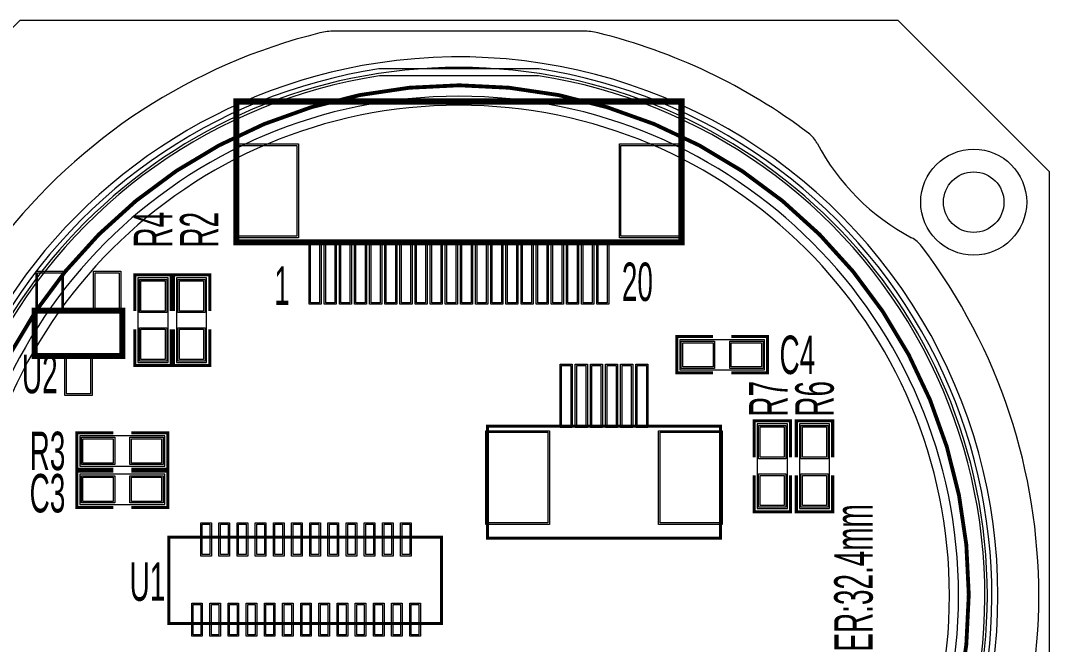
# Model space of a CAD drawing. Header units: millimetres. Extents: x 0 to 240, y 0 to 160.
# Drawn here: x 120.98 to 154.96, y 93.54 to 114.16 of the extents above; entities that cross this region are included whole.
import ezdxf

# ---------------------------------------------------------------- set-up
doc = ezdxf.new("R2010")
doc.units = ezdxf.units.MM
for name, color, linetype in [('BG_OUTLINE', 254, 'Continuous'), ('BG_SILKSCREEN_TOP', 7, 'Continuous'), ('PG_ASSEMBLY_BOTTOM', 12, 'Continuous'), ('PG_ASSEMBLY_TOP', 111, 'Continuous'), ('PG_SILKSCREEN_BOTTOM', 2, 'Continuous'), ('PG_SILKSCREEN_TOP', 7, 'Continuous'), ('PIN_PASTEMASK_TOP', 85, 'Continuous'), ('PIN_SOLDERMASK_TOP', 85, 'Continuous'), ('PIN_TOP', 80, 'Continuous'), ('RD_SILKSCREEN_TOP', 7, 'Continuous')]:
    doc.layers.add(name, color=color, linetype=linetype)
doc.styles.get("Standard").update_dxf_attribs({"font": 'arial.ttf'})

msp = doc.modelspace()

# ---------------------------------------------------------------- linework, layer by layer
at = {"color": 6, "linetype": 'Continuous', "lineweight": 0}
for radius in [1.75, 1]:
    msp.add_circle((152.459, 108.158), radius, dxfattribs=at)
at = {"layer": 'BG_OUTLINE', "color": 5, "lineweight": 0}
msp.add_lwpolyline([(120.959, 74.158), (125.959, 74.158), (126.959, 75.158), (126.959, 79.158), (143.959, 79.158), (143.959, 75.158), (144.959, 74.158), (149.959, 74.158), (154.959, 79.158), (154.959, 109.158), (149.959, 114.158), (120.959, 114.158), (115.959, 109.158), (115.959, 79.158), (120.959, 74.158)], dxfattribs=at)
at = {"layer": 'BG_SILKSCREEN_TOP', "lineweight": 0}
msp.add_lwpolyline([(152.296, 95.189, 0.127, 0.127, 1), (118.636, 95.189, 0.127, 0.127, 1), (152.296, 95.189, 0.127, 0.127, 0)], format="xyseb", dxfattribs=at)
at = {"layer": 'PG_ASSEMBLY_BOTTOM', "lineweight": 0}
msp.add_lwpolyline([(151.659, 95.158, 1), (119.259, 95.158, 1)], format="xyb", close=True, dxfattribs=at)
at = {"layer": 'PG_ASSEMBLY_TOP', "lineweight": 0}
for points in [[(142.809, 111.483), (128.109, 111.483), (128.109, 106.833)], [(124.857, 105.657), (124.857, 102.857), (125.857, 102.857), (125.857, 105.657), (124.857, 105.657)], [(127.127, 102.857), (127.127, 105.657), (126.127, 105.657), (126.127, 102.857), (127.127, 102.857)], [(124.343, 104.575), (121.443, 104.575), (121.443, 103.075), (124.343, 103.075), (124.343, 104.575)], [(142.753, 102.614), (145.553, 102.614), (145.553, 103.614), (142.753, 103.614), (142.753, 102.614)], [(146.304, 98.031), (146.304, 100.831), (145.304, 100.831), (145.304, 98.031), (146.304, 98.031)], [(147.701, 98.031), (147.701, 100.831), (146.701, 100.831), (146.701, 98.031), (147.701, 98.031)], [(122.941, 99.439), (125.741, 99.439), (125.741, 100.439), (122.941, 100.439), (122.941, 99.439)], [(125.741, 99.169), (122.941, 99.169), (122.941, 98.169), (125.741, 98.169), (125.741, 99.169)]]:
    msp.add_lwpolyline(points, dxfattribs=at)
at = {"layer": 'PG_SILKSCREEN_BOTTOM', "lineweight": 0}
for points in [[(130.869, 113.749, 0.169708), (120.288, 106.843)], [(131.348, 113.808, 0.060589), (130.869, 113.749)], [(140.05, 113.749, 0.060589), (139.57, 113.808)], [(147.004, 110.436, 0.101604), (140.05, 113.749)], [(151.564, 87.576, 0.600009), (132.783, 112.755)], [(132.783, 112.755, 0.501661), (119.355, 87.576)], [(132.814, 112.558, 0.501661), (119.536, 87.661)], [(152.909, 95.158, 1), (118.009, 95.158, 1), (152.909, 95.158)], [(151.383, 87.661, 0.501661), (138.105, 112.558)], [(132.832, 112.328, 0.501372), (119.743, 87.759)], [(151.174, 87.759, 0.501385), (138.085, 112.328)], [(151.959, 95.158, 1), (118.959, 95.158, 1), (151.959, 95.158)], [(151.659, 95.158, 1), (119.259, 95.158, 1), (151.659, 95.158)], [(147.285, 110.106, 0.109718), (147.004, 110.436)], [(147.285, 110.106, 0.150531), (150.408, 106.984)], [(150.738, 106.702, 0.109718), (150.408, 106.984)], [(150.738, 83.613, 0.335328), (150.738, 106.702)]]:
    msp.add_lwpolyline(points, format="xyb", dxfattribs=at)
for points in [[(139.57, 113.808), (131.348, 113.808)], [(138.105, 112.558), (132.814, 112.558)], [(138.085, 112.328), (132.832, 112.328)]]:
    msp.add_lwpolyline(points, dxfattribs=at)
at = {"layer": 'PG_SILKSCREEN_TOP', "lineweight": 0}
for points in [[(128.109, 106.833, 0.2, 0.2, 0), (128.109, 111.483, 0.2, 0.2, 0), (142.809, 111.483, 0.2, 0.2, 0), (142.809, 106.833, 0.2, 0.2, 0), (128.109, 106.833, 0.2, 0.2, 0)], [(125.957, 104.557, 0.1, 0.1, 0), (125.957, 105.757, 0.1, 0.1, 0), (124.757, 105.757, 0.1, 0.1, 0), (124.757, 104.557, 0.1, 0.1, 0)], [(126.027, 104.557, 0.1, 0.1, 0), (126.027, 105.757, 0.1, 0.1, 0), (127.227, 105.757, 0.1, 0.1, 0), (127.227, 104.557, 0.1, 0.1, 0)], [(124.343, 104.575, 0.2, 0.2, 0), (121.443, 104.575, 0.2, 0.2, 0), (121.443, 103.075, 0.2, 0.2, 0), (124.343, 103.075, 0.2, 0.2, 0), (124.343, 104.575, 0.2, 0.2, 0)], [(125.957, 103.957, 0.1, 0.1, 0), (125.957, 102.757, 0.1, 0.1, 0), (124.757, 102.757, 0.1, 0.1, 0), (124.757, 103.957, 0.1, 0.1, 0)], [(126.027, 103.957, 0.1, 0.1, 0), (126.027, 102.757, 0.1, 0.1, 0), (127.227, 102.757, 0.1, 0.1, 0), (127.227, 103.957, 0.1, 0.1, 0)], [(143.853, 103.714, 0.1, 0.1, 0), (142.653, 103.714, 0.1, 0.1, 0), (142.653, 102.514, 0.1, 0.1, 0), (143.853, 102.514, 0.1, 0.1, 0)], [(144.453, 103.714, 0.1, 0.1, 0), (145.653, 103.714, 0.1, 0.1, 0), (145.653, 102.514, 0.1, 0.1, 0), (144.453, 102.514, 0.1, 0.1, 0)], [(145.204, 99.731, 0.1, 0.1, 0), (145.204, 100.931, 0.1, 0.1, 0), (146.404, 100.931, 0.1, 0.1, 0), (146.404, 99.731, 0.1, 0.1, 0)], [(146.601, 99.731, 0.1, 0.1, 0), (146.601, 100.931, 0.1, 0.1, 0), (147.801, 100.931, 0.1, 0.1, 0), (147.801, 99.731, 0.1, 0.1, 0)], [(124.041, 100.539, 0.1, 0.1, 0), (122.841, 100.539, 0.1, 0.1, 0), (122.841, 99.339, 0.1, 0.1, 0), (124.041, 99.339, 0.1, 0.1, 0)], [(124.641, 100.539, 0.1, 0.1, 0), (125.841, 100.539, 0.1, 0.1, 0), (125.841, 99.339, 0.1, 0.1, 0), (124.641, 99.339, 0.1, 0.1, 0)], [(136.399, 100.758, 0.1, 0.1, 0), (136.399, 97.058, 0.1, 0.1, 0), (144.099, 97.058, 0.1, 0.1, 0), (144.099, 100.758, 0.1, 0.1, 0), (136.399, 100.758, 0.1, 0.1, 0)], [(124.041, 98.069, 0.1, 0.1, 0), (122.841, 98.069, 0.1, 0.1, 0), (122.841, 99.269, 0.1, 0.1, 0), (124.041, 99.269, 0.1, 0.1, 0)], [(124.641, 98.069, 0.1, 0.1, 0), (125.841, 98.069, 0.1, 0.1, 0), (125.841, 99.269, 0.1, 0.1, 0), (124.641, 99.269, 0.1, 0.1, 0)], [(145.204, 99.131, 0.1, 0.1, 0), (145.204, 97.931, 0.1, 0.1, 0), (146.404, 97.931, 0.1, 0.1, 0), (146.404, 99.131, 0.1, 0.1, 0)], [(146.601, 99.131, 0.1, 0.1, 0), (146.601, 97.931, 0.1, 0.1, 0), (147.801, 97.931, 0.1, 0.1, 0), (147.801, 99.131, 0.1, 0.1, 0)], [(125.879, 97.088, 0.1, 0.1, 0), (134.879, 97.088, 0.1, 0.1, 0), (134.879, 94.238, 0.1, 0.1, 0), (125.879, 94.238, 0.1, 0.1, 0), (125.879, 97.088, 0.1, 0.1, 0)]]:
    msp.add_lwpolyline(points, format="xyseb", dxfattribs=at)
at = {"layer": 'PIN_PASTEMASK_TOP', "lineweight": 0}
for points in [[(128.109, 107.033), (128.109, 110.032), (130.109, 110.032), (130.109, 107.033)], [(140.809, 107.033), (140.809, 110.032), (142.809, 110.032), (142.809, 107.033)], [(130.559, 104.833), (130.559, 106.833), (130.859, 106.833), (130.859, 104.833)], [(131.059, 104.833), (131.059, 106.833), (131.359, 106.833), (131.359, 104.833)], [(131.559, 104.833), (131.559, 106.833), (131.859, 106.833), (131.859, 104.833)], [(132.059, 104.833), (132.059, 106.833), (132.359, 106.833), (132.359, 104.833)], [(132.559, 104.833), (132.559, 106.833), (132.859, 106.833), (132.859, 104.833)], [(133.059, 104.833), (133.059, 106.833), (133.359, 106.833), (133.359, 104.833)], [(133.559, 104.833), (133.559, 106.833), (133.859, 106.833), (133.859, 104.833)], [(134.059, 104.833), (134.059, 106.833), (134.359, 106.833), (134.359, 104.833)], [(134.559, 104.833), (134.559, 106.833), (134.859, 106.833), (134.859, 104.833)], [(135.059, 104.833), (135.059, 106.833), (135.359, 106.833), (135.359, 104.833)], [(135.559, 104.833), (135.559, 106.833), (135.859, 106.833), (135.859, 104.833)], [(136.059, 104.833), (136.059, 106.833), (136.359, 106.833), (136.359, 104.833)], [(136.559, 104.833), (136.559, 106.833), (136.859, 106.833), (136.859, 104.833)], [(137.059, 104.833), (137.059, 106.833), (137.359, 106.833), (137.359, 104.833)], [(137.559, 104.833), (137.559, 106.833), (137.859, 106.833), (137.859, 104.833)], [(138.059, 104.833), (138.059, 106.833), (138.359, 106.833), (138.359, 104.833)], [(138.559, 104.833), (138.559, 106.833), (138.859, 106.833), (138.859, 104.833)], [(139.059, 104.833), (139.059, 106.833), (139.359, 106.833), (139.359, 104.833)], [(139.559, 104.833), (139.559, 106.833), (139.859, 106.833), (139.859, 104.833)], [(140.059, 104.833), (140.059, 106.833), (140.359, 106.833), (140.359, 104.833)], [(122.343, 105.825), (122.343, 104.625), (121.543, 104.625), (121.543, 105.825)], [(124.243, 105.825), (124.243, 104.625), (123.443, 104.625), (123.443, 105.825)], [(124.957, 105.557), (125.757, 105.557), (125.757, 104.557), (124.957, 104.557)], [(127.027, 104.557), (126.227, 104.557), (126.227, 105.557), (127.027, 105.557)], [(124.957, 103.957), (125.757, 103.957), (125.757, 102.957), (124.957, 102.957)], [(127.027, 102.957), (126.227, 102.957), (126.227, 103.957), (127.027, 103.957)], [(142.853, 102.714), (142.853, 103.514), (143.853, 103.514), (143.853, 102.714)], [(144.453, 102.714), (144.453, 103.514), (145.453, 103.514), (145.453, 102.714)], [(123.293, 103.025), (123.293, 101.825), (122.493, 101.825), (122.493, 103.025)], [(138.849, 100.758), (138.849, 102.758), (139.149, 102.758), (139.149, 100.758)], [(139.349, 100.758), (139.349, 102.758), (139.649, 102.758), (139.649, 100.758)], [(139.849, 100.758), (139.849, 102.758), (140.149, 102.758), (140.149, 100.758)], [(140.349, 100.758), (140.349, 102.758), (140.649, 102.758), (140.649, 100.758)], [(140.849, 100.758), (140.849, 102.758), (141.149, 102.758), (141.149, 100.758)], [(141.349, 100.758), (141.349, 102.758), (141.649, 102.758), (141.649, 100.758)], [(146.204, 99.731), (145.404, 99.731), (145.404, 100.731), (146.204, 100.731)], [(147.601, 99.731), (146.801, 99.731), (146.801, 100.731), (147.601, 100.731)], [(123.041, 99.539), (123.041, 100.339), (124.041, 100.339), (124.041, 99.539)], [(124.641, 99.539), (124.641, 100.339), (125.641, 100.339), (125.641, 99.539)], [(136.399, 97.558), (136.399, 100.558), (138.399, 100.558), (138.399, 97.558)], [(142.099, 97.558), (142.099, 100.558), (144.099, 100.558), (144.099, 97.558)], [(124.041, 99.069), (124.041, 98.269), (123.041, 98.269), (123.041, 99.069)], [(125.641, 99.069), (125.641, 98.269), (124.641, 98.269), (124.641, 99.069)], [(146.204, 98.131), (145.404, 98.131), (145.404, 99.131), (146.204, 99.131)], [(147.601, 98.131), (146.801, 98.131), (146.801, 99.131), (147.601, 99.131)], [(126.984, 96.513), (126.984, 97.513), (127.234, 97.513), (127.234, 96.513)], [(127.584, 96.513), (127.584, 97.513), (127.834, 97.513), (127.834, 96.513)], [(128.184, 96.513), (128.184, 97.513), (128.434, 97.513), (128.434, 96.513)], [(128.784, 96.513), (128.784, 97.513), (129.034, 97.513), (129.034, 96.513)], [(129.384, 96.513), (129.384, 97.513), (129.634, 97.513), (129.634, 96.513)], [(129.984, 96.513), (129.984, 97.513), (130.234, 97.513), (130.234, 96.513)], [(130.584, 96.513), (130.584, 97.513), (130.834, 97.513), (130.834, 96.513)], [(131.184, 96.513), (131.184, 97.513), (131.434, 97.513), (131.434, 96.513)], [(131.784, 96.513), (131.784, 97.513), (132.034, 97.513), (132.034, 96.513)], [(132.384, 96.513), (132.384, 97.513), (132.634, 97.513), (132.634, 96.513)], [(132.984, 96.513), (132.984, 97.513), (133.234, 97.513), (133.234, 96.513)], [(133.584, 96.513), (133.584, 97.513), (133.834, 97.513), (133.834, 96.513)], [(126.684, 93.863), (126.684, 94.863), (126.934, 94.863), (126.934, 93.863)], [(127.284, 93.863), (127.284, 94.863), (127.534, 94.863), (127.534, 93.863)], [(127.884, 93.863), (127.884, 94.863), (128.134, 94.863), (128.134, 93.863)], [(128.484, 93.863), (128.484, 94.863), (128.734, 94.863), (128.734, 93.863)], [(129.084, 93.863), (129.084, 94.863), (129.334, 94.863), (129.334, 93.863)], [(129.684, 93.863), (129.684, 94.863), (129.934, 94.863), (129.934, 93.863)], [(130.284, 93.863), (130.284, 94.863), (130.534, 94.863), (130.534, 93.863)], [(130.884, 93.863), (130.884, 94.863), (131.134, 94.863), (131.134, 93.863)], [(131.484, 93.863), (131.484, 94.863), (131.734, 94.863), (131.734, 93.863)], [(132.084, 93.863), (132.084, 94.863), (132.334, 94.863), (132.334, 93.863)], [(132.684, 93.863), (132.684, 94.863), (132.934, 94.863), (132.934, 93.863)], [(133.284, 93.863), (133.284, 94.863), (133.534, 94.863), (133.534, 93.863)], [(133.884, 93.863), (133.884, 94.863), (134.134, 94.863), (134.134, 93.863)]]:
    msp.add_lwpolyline(points, close=True, dxfattribs=at)
at = {"layer": 'PIN_SOLDERMASK_TOP', "lineweight": 0}
for points in [[(128.059, 106.982), (128.059, 110.082), (130.159, 110.082), (130.159, 106.982)], [(140.759, 106.982), (140.759, 110.082), (142.859, 110.082), (142.859, 106.982)], [(130.509, 104.782), (130.509, 106.883), (130.909, 106.883), (130.909, 104.782)], [(131.009, 104.782), (131.009, 106.883), (131.409, 106.883), (131.409, 104.782)], [(131.509, 104.782), (131.509, 106.883), (131.909, 106.883), (131.909, 104.782)], [(132.009, 104.782), (132.009, 106.883), (132.409, 106.883), (132.409, 104.782)], [(132.509, 104.782), (132.509, 106.883), (132.909, 106.883), (132.909, 104.782)], [(133.009, 104.782), (133.009, 106.883), (133.409, 106.883), (133.409, 104.782)], [(133.509, 104.782), (133.509, 106.883), (133.909, 106.883), (133.909, 104.782)], [(134.009, 104.782), (134.009, 106.883), (134.409, 106.883), (134.409, 104.782)], [(134.509, 104.782), (134.509, 106.883), (134.909, 106.883), (134.909, 104.782)], [(135.009, 104.782), (135.009, 106.883), (135.409, 106.883), (135.409, 104.782)], [(135.509, 104.782), (135.509, 106.883), (135.909, 106.883), (135.909, 104.782)], [(136.009, 104.782), (136.009, 106.883), (136.409, 106.883), (136.409, 104.782)], [(136.509, 104.782), (136.509, 106.883), (136.909, 106.883), (136.909, 104.782)], [(137.009, 104.782), (137.009, 106.883), (137.409, 106.883), (137.409, 104.782)], [(137.509, 104.782), (137.509, 106.883), (137.909, 106.883), (137.909, 104.782)], [(138.009, 104.782), (138.009, 106.883), (138.409, 106.883), (138.409, 104.782)], [(138.509, 104.782), (138.509, 106.883), (138.909, 106.883), (138.909, 104.782)], [(139.009, 104.782), (139.009, 106.883), (139.409, 106.883), (139.409, 104.782)], [(139.509, 104.782), (139.509, 106.883), (139.909, 106.883), (139.909, 104.782)], [(140.009, 104.782), (140.009, 106.883), (140.409, 106.883), (140.409, 104.782)], [(122.393, 105.875), (122.393, 104.575), (121.493, 104.575), (121.493, 105.875)], [(124.293, 105.875), (124.293, 104.575), (123.393, 104.575), (123.393, 105.875)], [(124.907, 105.607), (125.807, 105.607), (125.807, 104.507), (124.907, 104.507)], [(127.077, 104.507), (126.177, 104.507), (126.177, 105.607), (127.077, 105.607)], [(124.907, 104.007), (125.807, 104.007), (125.807, 102.907), (124.907, 102.907)], [(127.077, 102.907), (126.177, 102.907), (126.177, 104.007), (127.077, 104.007)], [(142.803, 102.664), (142.803, 103.563), (143.903, 103.563), (143.903, 102.664)], [(144.403, 102.664), (144.403, 103.563), (145.503, 103.563), (145.503, 102.664)], [(123.343, 103.075), (123.343, 101.775), (122.443, 101.775), (122.443, 103.075)], [(138.799, 100.707), (138.799, 102.808), (139.199, 102.808), (139.199, 100.707)], [(139.299, 100.707), (139.299, 102.808), (139.699, 102.808), (139.699, 100.707)], [(139.799, 100.707), (139.799, 102.808), (140.199, 102.808), (140.199, 100.707)], [(140.299, 100.707), (140.299, 102.808), (140.699, 102.808), (140.699, 100.707)], [(140.799, 100.707), (140.799, 102.808), (141.199, 102.808), (141.199, 100.707)], [(141.299, 100.707), (141.299, 102.808), (141.699, 102.808), (141.699, 100.707)], [(136.349, 97.508), (136.349, 100.607), (138.449, 100.607), (138.449, 97.508)], [(142.049, 97.508), (142.049, 100.607), (144.149, 100.607), (144.149, 97.508)], [(146.254, 99.681), (145.354, 99.681), (145.354, 100.781), (146.254, 100.781)], [(147.651, 99.681), (146.751, 99.681), (146.751, 100.781), (147.651, 100.781)], [(122.991, 99.489), (122.991, 100.388), (124.091, 100.388), (124.091, 99.489)], [(124.591, 99.489), (124.591, 100.388), (125.691, 100.388), (125.691, 99.489)], [(124.091, 99.119), (124.091, 98.219), (122.991, 98.219), (122.991, 99.119)], [(125.691, 99.119), (125.691, 98.219), (124.591, 98.219), (124.591, 99.119)], [(146.254, 98.081), (145.354, 98.081), (145.354, 99.181), (146.254, 99.181)], [(147.651, 98.081), (146.751, 98.081), (146.751, 99.181), (147.651, 99.181)], [(126.934, 96.462), (126.934, 97.562), (127.284, 97.562), (127.284, 96.462)], [(127.534, 96.462), (127.534, 97.562), (127.884, 97.562), (127.884, 96.462)], [(128.134, 96.462), (128.134, 97.562), (128.484, 97.562), (128.484, 96.462)], [(128.734, 96.462), (128.734, 97.562), (129.084, 97.562), (129.084, 96.462)], [(129.334, 96.462), (129.334, 97.562), (129.684, 97.562), (129.684, 96.462)], [(129.934, 96.462), (129.934, 97.562), (130.284, 97.562), (130.284, 96.462)], [(130.534, 96.462), (130.534, 97.562), (130.884, 97.562), (130.884, 96.462)], [(131.134, 96.462), (131.134, 97.562), (131.484, 97.562), (131.484, 96.462)], [(131.734, 96.462), (131.734, 97.562), (132.084, 97.562), (132.084, 96.462)], [(132.334, 96.462), (132.334, 97.562), (132.684, 97.562), (132.684, 96.462)], [(132.934, 96.462), (132.934, 97.562), (133.284, 97.562), (133.284, 96.462)], [(133.534, 96.462), (133.534, 97.562), (133.884, 97.562), (133.884, 96.462)], [(126.634, 93.813), (126.634, 94.913), (126.984, 94.913), (126.984, 93.813)], [(127.234, 93.813), (127.234, 94.913), (127.584, 94.913), (127.584, 93.813)], [(127.834, 93.813), (127.834, 94.913), (128.184, 94.913), (128.184, 93.813)], [(128.434, 93.813), (128.434, 94.913), (128.784, 94.913), (128.784, 93.813)], [(129.034, 93.813), (129.034, 94.913), (129.384, 94.913), (129.384, 93.813)], [(129.634, 93.813), (129.634, 94.913), (129.984, 94.913), (129.984, 93.813)], [(130.234, 93.813), (130.234, 94.913), (130.584, 94.913), (130.584, 93.813)], [(130.834, 93.813), (130.834, 94.913), (131.184, 94.913), (131.184, 93.813)], [(131.434, 93.813), (131.434, 94.913), (131.784, 94.913), (131.784, 93.813)], [(132.034, 93.813), (132.034, 94.913), (132.384, 94.913), (132.384, 93.813)], [(132.634, 93.813), (132.634, 94.913), (132.984, 94.913), (132.984, 93.813)], [(133.234, 93.813), (133.234, 94.913), (133.584, 94.913), (133.584, 93.813)], [(133.834, 93.813), (133.834, 94.913), (134.184, 94.913), (134.184, 93.813)]]:
    msp.add_lwpolyline(points, close=True, dxfattribs=at)
at = {"layer": 'PIN_TOP', "lineweight": 0}
for points in [[(128.109, 107.033), (128.109, 110.032), (130.109, 110.032), (130.109, 107.033)], [(140.809, 107.033), (140.809, 110.032), (142.809, 110.032), (142.809, 107.033)], [(130.559, 104.833), (130.559, 106.833), (130.859, 106.833), (130.859, 104.833)], [(131.059, 104.833), (131.059, 106.833), (131.359, 106.833), (131.359, 104.833)], [(131.559, 104.833), (131.559, 106.833), (131.859, 106.833), (131.859, 104.833)], [(132.059, 104.833), (132.059, 106.833), (132.359, 106.833), (132.359, 104.833)], [(132.559, 104.833), (132.559, 106.833), (132.859, 106.833), (132.859, 104.833)], [(133.059, 104.833), (133.059, 106.833), (133.359, 106.833), (133.359, 104.833)], [(133.559, 104.833), (133.559, 106.833), (133.859, 106.833), (133.859, 104.833)], [(134.059, 104.833), (134.059, 106.833), (134.359, 106.833), (134.359, 104.833)], [(134.559, 104.833), (134.559, 106.833), (134.859, 106.833), (134.859, 104.833)], [(135.059, 104.833), (135.059, 106.833), (135.359, 106.833), (135.359, 104.833)], [(135.559, 104.833), (135.559, 106.833), (135.859, 106.833), (135.859, 104.833)], [(136.059, 104.833), (136.059, 106.833), (136.359, 106.833), (136.359, 104.833)], [(136.559, 104.833), (136.559, 106.833), (136.859, 106.833), (136.859, 104.833)], [(137.059, 104.833), (137.059, 106.833), (137.359, 106.833), (137.359, 104.833)], [(137.559, 104.833), (137.559, 106.833), (137.859, 106.833), (137.859, 104.833)], [(138.059, 104.833), (138.059, 106.833), (138.359, 106.833), (138.359, 104.833)], [(138.559, 104.833), (138.559, 106.833), (138.859, 106.833), (138.859, 104.833)], [(139.059, 104.833), (139.059, 106.833), (139.359, 106.833), (139.359, 104.833)], [(139.559, 104.833), (139.559, 106.833), (139.859, 106.833), (139.859, 104.833)], [(140.059, 104.833), (140.059, 106.833), (140.359, 106.833), (140.359, 104.833)], [(122.343, 105.825), (122.343, 104.625), (121.543, 104.625), (121.543, 105.825)], [(124.243, 105.825), (124.243, 104.625), (123.443, 104.625), (123.443, 105.825)], [(124.957, 105.557), (125.757, 105.557), (125.757, 104.557), (124.957, 104.557)], [(127.027, 104.557), (126.227, 104.557), (126.227, 105.557), (127.027, 105.557)], [(124.957, 103.957), (125.757, 103.957), (125.757, 102.957), (124.957, 102.957)], [(127.027, 102.957), (126.227, 102.957), (126.227, 103.957), (127.027, 103.957)], [(142.853, 102.714), (142.853, 103.514), (143.853, 103.514), (143.853, 102.714)], [(144.453, 102.714), (144.453, 103.514), (145.453, 103.514), (145.453, 102.714)], [(123.293, 103.025), (123.293, 101.825), (122.493, 101.825), (122.493, 103.025)], [(138.849, 100.758), (138.849, 102.758), (139.149, 102.758), (139.149, 100.758)], [(139.349, 100.758), (139.349, 102.758), (139.649, 102.758), (139.649, 100.758)], [(139.849, 100.758), (139.849, 102.758), (140.149, 102.758), (140.149, 100.758)], [(140.349, 100.758), (140.349, 102.758), (140.649, 102.758), (140.649, 100.758)], [(140.849, 100.758), (140.849, 102.758), (141.149, 102.758), (141.149, 100.758)], [(141.349, 100.758), (141.349, 102.758), (141.649, 102.758), (141.649, 100.758)], [(146.204, 99.731), (145.404, 99.731), (145.404, 100.731), (146.204, 100.731)], [(147.601, 99.731), (146.801, 99.731), (146.801, 100.731), (147.601, 100.731)], [(123.041, 99.539), (123.041, 100.339), (124.041, 100.339), (124.041, 99.539)], [(124.641, 99.539), (124.641, 100.339), (125.641, 100.339), (125.641, 99.539)], [(136.399, 97.558), (136.399, 100.558), (138.399, 100.558), (138.399, 97.558)], [(142.099, 97.558), (142.099, 100.558), (144.099, 100.558), (144.099, 97.558)], [(124.041, 99.069), (124.041, 98.269), (123.041, 98.269), (123.041, 99.069)], [(125.641, 99.069), (125.641, 98.269), (124.641, 98.269), (124.641, 99.069)], [(146.204, 98.131), (145.404, 98.131), (145.404, 99.131), (146.204, 99.131)], [(147.601, 98.131), (146.801, 98.131), (146.801, 99.131), (147.601, 99.131)], [(126.984, 96.513), (126.984, 97.513), (127.234, 97.513), (127.234, 96.513)], [(127.584, 96.513), (127.584, 97.513), (127.834, 97.513), (127.834, 96.513)], [(128.184, 96.513), (128.184, 97.513), (128.434, 97.513), (128.434, 96.513)], [(128.784, 96.513), (128.784, 97.513), (129.034, 97.513), (129.034, 96.513)], [(129.384, 96.513), (129.384, 97.513), (129.634, 97.513), (129.634, 96.513)], [(129.984, 96.513), (129.984, 97.513), (130.234, 97.513), (130.234, 96.513)], [(130.584, 96.513), (130.584, 97.513), (130.834, 97.513), (130.834, 96.513)], [(131.184, 96.513), (131.184, 97.513), (131.434, 97.513), (131.434, 96.513)], [(131.784, 96.513), (131.784, 97.513), (132.034, 97.513), (132.034, 96.513)], [(132.384, 96.513), (132.384, 97.513), (132.634, 97.513), (132.634, 96.513)], [(132.984, 96.513), (132.984, 97.513), (133.234, 97.513), (133.234, 96.513)], [(133.584, 96.513), (133.584, 97.513), (133.834, 97.513), (133.834, 96.513)], [(126.684, 93.863), (126.684, 94.863), (126.934, 94.863), (126.934, 93.863)], [(127.284, 93.863), (127.284, 94.863), (127.534, 94.863), (127.534, 93.863)], [(127.884, 93.863), (127.884, 94.863), (128.134, 94.863), (128.134, 93.863)], [(128.484, 93.863), (128.484, 94.863), (128.734, 94.863), (128.734, 93.863)], [(129.084, 93.863), (129.084, 94.863), (129.334, 94.863), (129.334, 93.863)], [(129.684, 93.863), (129.684, 94.863), (129.934, 94.863), (129.934, 93.863)], [(130.284, 93.863), (130.284, 94.863), (130.534, 94.863), (130.534, 93.863)], [(130.884, 93.863), (130.884, 94.863), (131.134, 94.863), (131.134, 93.863)], [(131.484, 93.863), (131.484, 94.863), (131.734, 94.863), (131.734, 93.863)], [(132.084, 93.863), (132.084, 94.863), (132.334, 94.863), (132.334, 93.863)], [(132.684, 93.863), (132.684, 94.863), (132.934, 94.863), (132.934, 93.863)], [(133.284, 93.863), (133.284, 94.863), (133.534, 94.863), (133.534, 93.863)], [(133.884, 93.863), (133.884, 94.863), (134.134, 94.863), (134.134, 93.863)]]:
    msp.add_lwpolyline(points, close=True, dxfattribs=at)

# ---------------------------------------------------------------- texts
at = {"layer": 'BG_SILKSCREEN_TOP', "lineweight": 0, "width": 0.52}
msp.add_text('ACTIVE AREA DIAMETER:32.4mm', height=1.27, rotation=90, dxfattribs=at).set_placement((149.123, 83.467))
at = {"layer": 'PG_SILKSCREEN_TOP', "lineweight": 0, "width": 0.52}
for s, p in [('1', (129.358, 104.765)), ('20', (140.839, 104.892))]:
    msp.add_text(s, height=1.27, dxfattribs=at).set_placement(p)
at = {"layer": 'RD_SILKSCREEN_TOP', "lineweight": 0, "width": 0.52}
for s, p in [('R4', (125.992, 106.657)), ('R2', (127.516, 106.657)), ('R7', (146.312, 101.069)), ('R6', (147.836, 101.069))]:
    msp.add_text(s, height=1.27, rotation=90, dxfattribs=at).set_placement(p)
for s, p in [('C4', (146.046, 102.479)), ('U2', (121.027, 101.844)), ('R3', (121.281, 99.304)), ('C3', (121.281, 97.907)), ('U1', (124.583, 94.986))]:
    msp.add_text(s, height=1.27, dxfattribs=at).set_placement(p)

doc.saveas('drawing.dxf')
